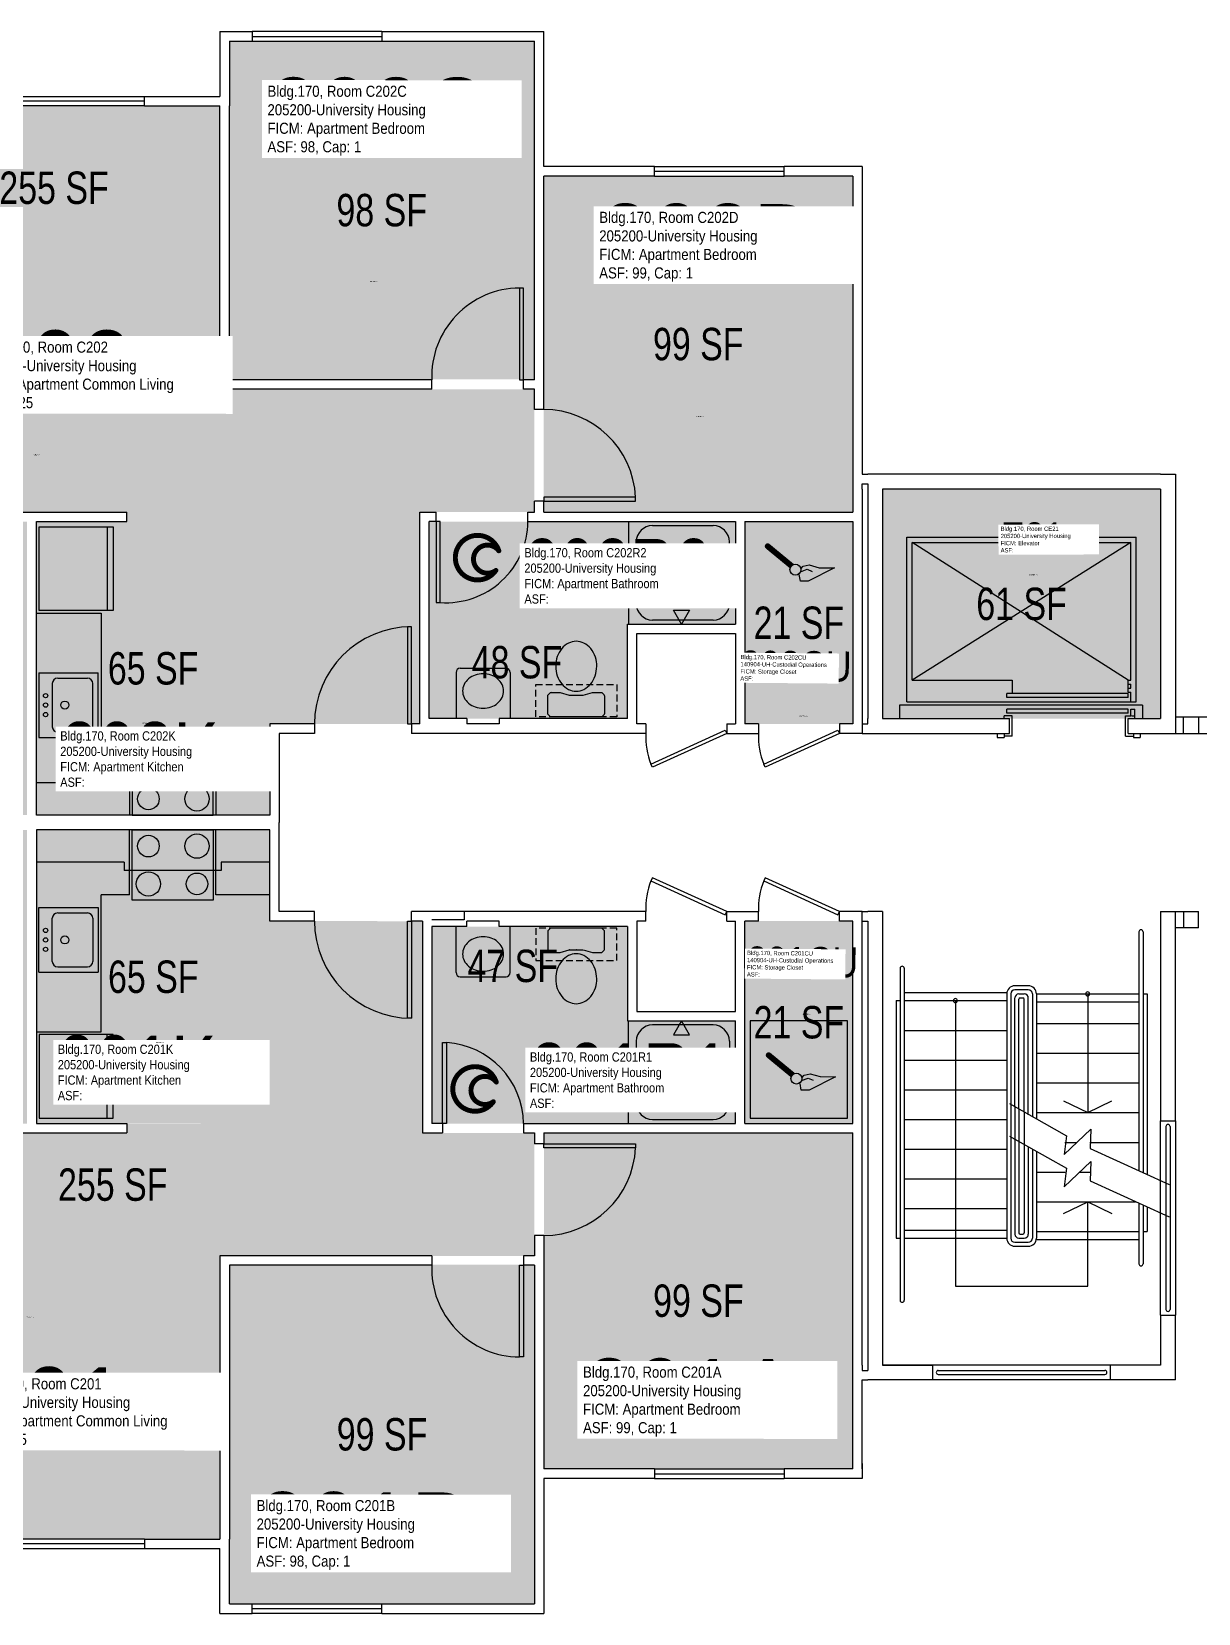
# Model space of a CAD drawing. Header units: inches. Extents: x -54 to 1704, y -58 to 644.
# Drawn here: x 178 to 610, y 0 to 586 of the extents above; entities that cross this region are included whole.
import ezdxf
from ezdxf.enums import TextEntityAlignment as Align

# ---------------------------------------------------------------- set-up
doc = ezdxf.new("R2010")
doc.units = ezdxf.units.IN
doc.header["$LTSCALE"] = 10
doc.header["$MEASUREMENT"] = 0
doc.linetypes.add('DASHED2', pattern=[0.375, 0.25, -0.125])
doc.layers.get('0').update_dxf_attribs({"linetype": 'CONTINUOUS'})
for name, color, linetype in [('A-DOOR', 2, 'CONTINUOUS'), ('A-FLOR', 3, 'CONTINUOUS'), ('A-GLAZ', 1, 'CONTINUOUS'), ('A-IDEN-ICON', 4, 'CONTINUOUS'), ('A-IDEN-RNUM', 7, 'CONTINUOUS'), ('A-IDEN-SNUM', 4, 'CONTINUOUS'), ('A-IDEN-VNUM', 4, 'CONTINUOUS'), ('A-WALL', 5, 'CONTINUOUS'), ('AREA-TEXT', 3, 'CONTINUOUS'), ('P-SANR-FIXT', 2, 'CONTINUOUS'), ('Rooms-Category-Color', 7, 'CONTINUOUS'), ('Rooms-College-Color', 7, 'CONTINUOUS'), ('Rooms-Department-Color', 7, 'CONTINUOUS'), ('Rooms-Division-Color', 7, 'CONTINUOUS'), ('Rooms-Information', 7, 'CONTINUOUS')]:
    doc.layers.add(name, color=color, linetype=linetype)
doc.styles.add('CP_AREA', font='arial.ttf', dxfattribs={"height": 15})
doc.styles.add('CP_ROOMSNUMBER', font='arial.ttf', dxfattribs={"height": 1})
doc.styles.add('CP_ROOMVNUMBER', font='arial.ttf', dxfattribs={"width": 0.85, "height": 0.075})

# ---------------------------------------------------------------- blocks, each defined once
blk = doc.blocks.new('CPCUST')
at = {"color": 0, "linetype": 'ByBlock'}
for p, q in [((0.0262, -0.0408), (0.0446, -0.0406)), ((0.0297, -0.0341), (0.0376, -0.0302)), ((0.0376, -0.0302), (0.0533, -0.0324)), ((0.0446, -0.0406), (0.0543, -0.0505)), ((0.0533, -0.0324), (0.0745, -0.0479)), ((0.0171, -0.0639), (0.02, -0.0466)), ((0.0358, -0.0705), (0.0171, -0.0639)), ((0.1117, -0.0625), (0.0358, -0.0705)), ((0.0745, -0.0479), (0.1117, -0.0625))]:
    blk.add_line(p, q, dxfattribs=at)
at = {"color": 0, "linetype": 'ByBlock', "const_width": 0.0075}
blk.add_lwpolyline([(-0.0332, 0.0481, 1), (-0.0268, 0.0519, 1)], format="xyb", close=True, dxfattribs=at)
at = {"color": 0, "linetype": 'ByBlock', "const_width": 0.015}
blk.add_lwpolyline([(-0.03, 0.05), (0.01, -0.0193)], dxfattribs=at)
at = {"color": 0, "linetype": 'ByBlock'}
blk.add_circle((0.0158, -0.0313), 0.0141, dxfattribs=at)
blk = doc.blocks.new('CPBATH')
at = {"color": 0, "linetype": 'ByBlock', "const_width": 0.0127}
for points in [[(0.0571, 0.0168, 0.861492), (-0.0551, 0, 1)], [(-0.0551, 0, 0.726902), (0.0487, -0.0337, 1)], [(0.0571, 0.0168, 0.729002), (-0.0084, -0.0042, 1)], [(-0.0084, -0.0042, 0.609468), (0.0487, -0.0337, 1)]]:
    blk.add_lwpolyline(points, format="xyb", dxfattribs=at)
at = {"color": 0, "linetype": 'ByBlock', "const_width": 0.00637}
for points in [[(0.0544, 0.0152, 1), (0.0599, 0.0184, 1)], [(0.0459, -0.0353, 1), (0.0515, -0.0321, 1)]]:
    blk.add_lwpolyline(points, format="xyb", close=True, dxfattribs=at)

msp = doc.modelspace()

# ---------------------------------------------------------------- hatches: boundary and pattern name
at = {"layer": 'Rooms-Category-Color', "true_color": 0x728ef3}
for points in [[(251.35, 582.63), (364.5, 582.5), (364.41, 457.18), (251.41, 457.13)], [(360.5, 408), (364.5, 408), (364.5, 412), (364.5, 453.5), (248, 453.5), (248, 558.5), (120, 558.5), (120, 453.5), (52, 453.5), (52, 408), (56, 408), (90, 408), (141.25, 408), (141.25, 404.5), (136, 404.5), (136, 295.75), (176.5, 295.75), (176.5, 404.5), (171.25, 404.5), (171.25, 408), (213.49, 408), (213.49, 404.5), (266.5, 404.5), (266.5, 329.55), (322, 329.5), (322, 408)], [(368, 532.5), (367.93, 408), (482.5, 408), (482.5, 532.5)], [(266.5, 404.5), (180, 404.5), (180, 295.75), (266.5, 295.75)], [(328.13, 404.5), (325.5, 404.5), (325.5, 331.5), (399, 331.5), (398.93, 366.72), (438.93, 366.72), (439, 404.5), (362.13, 404.5)], [(482.5, 329.5), (442.5, 329.5), (442.5, 404.5), (482.5, 404.5)], [(360.5, 178), (364.54, 177.93), (364.5, 174), (364.53, 132.43), (248, 132.5), (248, 27.46), (120, 27.5), (120.03, 132.5), (52.03, 132.52), (52.04, 178.02), (56, 178), (90, 178), (141.29, 177.99), (141.29, 181.49), (136.04, 181.5), (136.07, 290.25), (176.57, 290.23), (176.54, 181.48), (171.29, 181.49), (171.29, 177.99), (213.53, 177.97), (213.53, 181.47), (266.5, 181.5), (266.56, 256.46), (323.06, 256.44), (323.04, 177.94)], [(266.5, 181.5), (180.04, 181.48), (180.07, 290.23), (266.57, 290.23)], [(330.54, 181.44), (326.54, 181.44), (326.56, 254.44), (399.06, 254.42), (399, 219.5), (439.05, 219.41), (439.04, 181.41), (360.54, 181.43)], [(442.5, 181.5), (482.5, 181.5), (482.5, 256.5), (442.5, 256.5)], [(368.01, 178.18), (368, 53.5), (482.5, 53.5), (482.53, 178)], [(251.55, 129.13), (364.55, 129.18), (364.5, 3.5), (251.61, 3.63)]]:
    msp.add_hatch(color=171, dxfattribs=at).paths.add_polyline_path(points)
at = {"layer": 'Rooms-Category-Color', "true_color": 0xadadad}
msp.add_hatch(color=253, dxfattribs=at).paths.add_polyline_path([(596.5, 331.5), (493.5, 331.5), (493.5, 416.5), (596.5, 416.5)])
at = {"layer": 'Rooms-College-Color', "true_color": 0xadadad}
for points in [[(251.35, 582.63), (364.5, 582.5), (364.41, 457.18), (251.41, 457.13)], [(360.5, 408), (364.5, 408), (364.5, 412), (364.5, 453.5), (248, 453.5), (248, 558.5), (120, 558.5), (120, 453.5), (52, 453.5), (52, 408), (56, 408), (90, 408), (141.25, 408), (141.25, 404.5), (136, 404.5), (136, 295.75), (176.5, 295.75), (176.5, 404.5), (171.25, 404.5), (171.25, 408), (213.49, 408), (213.49, 404.5), (266.5, 404.5), (266.5, 329.55), (322, 329.5), (322, 408)], [(368, 532.5), (367.93, 408), (482.5, 408), (482.5, 532.5)], [(596.5, 331.5), (493.5, 331.5), (493.5, 416.5), (596.5, 416.5)], [(266.5, 404.5), (180, 404.5), (180, 295.75), (266.5, 295.75)], [(328.13, 404.5), (325.5, 404.5), (325.5, 331.5), (399, 331.5), (398.93, 366.72), (438.93, 366.72), (439, 404.5), (362.13, 404.5)], [(482.5, 329.5), (442.5, 329.5), (442.5, 404.5), (482.5, 404.5)], [(360.5, 178), (364.54, 177.93), (364.5, 174), (364.53, 132.43), (248, 132.5), (248, 27.46), (120, 27.5), (120.03, 132.5), (52.03, 132.52), (52.04, 178.02), (56, 178), (90, 178), (141.29, 177.99), (141.29, 181.49), (136.04, 181.5), (136.07, 290.25), (176.57, 290.23), (176.54, 181.48), (171.29, 181.49), (171.29, 177.99), (213.53, 177.97), (213.53, 181.47), (266.5, 181.5), (266.56, 256.46), (323.06, 256.44), (323.04, 177.94)], [(266.5, 181.5), (180.04, 181.48), (180.07, 290.23), (266.57, 290.23)], [(330.54, 181.44), (326.54, 181.44), (326.56, 254.44), (399.06, 254.42), (399, 219.5), (439.05, 219.41), (439.04, 181.41), (360.54, 181.43)], [(442.5, 181.5), (482.5, 181.5), (482.5, 256.5), (442.5, 256.5)], [(368.01, 178.18), (368, 53.5), (482.5, 53.5), (482.53, 178)], [(251.55, 129.13), (364.55, 129.18), (364.5, 3.5), (251.61, 3.63)]]:
    msp.add_hatch(color=253, dxfattribs=at).paths.add_polyline_path(points)
at = {"layer": 'Rooms-Department-Color', "true_color": 0x604aed}
for points in [[(251.35, 582.63), (364.5, 582.5), (364.41, 457.18), (251.41, 457.13)], [(360.5, 408), (364.5, 408), (364.5, 412), (364.5, 453.5), (248, 453.5), (248, 558.5), (120, 558.5), (120, 453.5), (52, 453.5), (52, 408), (56, 408), (90, 408), (141.25, 408), (141.25, 404.5), (136, 404.5), (136, 295.75), (176.5, 295.75), (176.5, 404.5), (171.25, 404.5), (171.25, 408), (213.49, 408), (213.49, 404.5), (266.5, 404.5), (266.5, 329.55), (322, 329.5), (322, 408)], [(368, 532.5), (367.93, 408), (482.5, 408), (482.5, 532.5)], [(266.5, 404.5), (180, 404.5), (180, 295.75), (266.5, 295.75)], [(328.13, 404.5), (325.5, 404.5), (325.5, 331.5), (399, 331.5), (398.93, 366.72), (438.93, 366.72), (439, 404.5), (362.13, 404.5)], [(482.5, 329.5), (442.5, 329.5), (442.5, 404.5), (482.5, 404.5)], [(360.5, 178), (364.54, 177.93), (364.5, 174), (364.53, 132.43), (248, 132.5), (248, 27.46), (120, 27.5), (120.03, 132.5), (52.03, 132.52), (52.04, 178.02), (56, 178), (90, 178), (141.29, 177.99), (141.29, 181.49), (136.04, 181.5), (136.07, 290.25), (176.57, 290.23), (176.54, 181.48), (171.29, 181.49), (171.29, 177.99), (213.53, 177.97), (213.53, 181.47), (266.5, 181.5), (266.56, 256.46), (323.06, 256.44), (323.04, 177.94)], [(266.5, 181.5), (180.04, 181.48), (180.07, 290.23), (266.57, 290.23)], [(330.54, 181.44), (326.54, 181.44), (326.56, 254.44), (399.06, 254.42), (399, 219.5), (439.05, 219.41), (439.04, 181.41), (360.54, 181.43)], [(442.5, 181.5), (482.5, 181.5), (482.5, 256.5), (442.5, 256.5)], [(368.01, 178.18), (368, 53.5), (482.5, 53.5), (482.53, 178)], [(251.55, 129.13), (364.55, 129.18), (364.5, 3.5), (251.61, 3.63)]]:
    msp.add_hatch(color=173, dxfattribs=at).paths.add_polyline_path(points)
at = {"layer": 'Rooms-Department-Color', "true_color": 0xacacac}
msp.add_hatch(color=253, dxfattribs=at).paths.add_polyline_path([(596.5, 331.5), (493.5, 331.5), (493.5, 416.5), (596.5, 416.5)])
at = {"layer": 'Rooms-Division-Color', "true_color": 0x604aed}
for points in [[(251.35, 582.63), (364.5, 582.5), (364.41, 457.18), (251.41, 457.13)], [(360.5, 408), (364.5, 408), (364.5, 412), (364.5, 453.5), (248, 453.5), (248, 558.5), (120, 558.5), (120, 453.5), (52, 453.5), (52, 408), (56, 408), (90, 408), (141.25, 408), (141.25, 404.5), (136, 404.5), (136, 295.75), (176.5, 295.75), (176.5, 404.5), (171.25, 404.5), (171.25, 408), (213.49, 408), (213.49, 404.5), (266.5, 404.5), (266.5, 329.55), (322, 329.5), (322, 408)], [(368, 532.5), (367.93, 408), (482.5, 408), (482.5, 532.5)], [(266.5, 404.5), (180, 404.5), (180, 295.75), (266.5, 295.75)], [(328.13, 404.5), (325.5, 404.5), (325.5, 331.5), (399, 331.5), (398.93, 366.72), (438.93, 366.72), (439, 404.5), (362.13, 404.5)], [(482.5, 329.5), (442.5, 329.5), (442.5, 404.5), (482.5, 404.5)], [(360.5, 178), (364.54, 177.93), (364.5, 174), (364.53, 132.43), (248, 132.5), (248, 27.46), (120, 27.5), (120.03, 132.5), (52.03, 132.52), (52.04, 178.02), (56, 178), (90, 178), (141.29, 177.99), (141.29, 181.49), (136.04, 181.5), (136.07, 290.25), (176.57, 290.23), (176.54, 181.48), (171.29, 181.49), (171.29, 177.99), (213.53, 177.97), (213.53, 181.47), (266.5, 181.5), (266.56, 256.46), (323.06, 256.44), (323.04, 177.94)], [(266.5, 181.5), (180.04, 181.48), (180.07, 290.23), (266.57, 290.23)], [(330.54, 181.44), (326.54, 181.44), (326.56, 254.44), (399.06, 254.42), (399, 219.5), (439.05, 219.41), (439.04, 181.41), (360.54, 181.43)], [(442.5, 181.5), (482.5, 181.5), (482.5, 256.5), (442.5, 256.5)], [(368.01, 178.18), (368, 53.5), (482.5, 53.5), (482.53, 178)], [(251.55, 129.13), (364.55, 129.18), (364.5, 3.5), (251.61, 3.63)]]:
    msp.add_hatch(color=173, dxfattribs=at).paths.add_polyline_path(points)
at = {"layer": 'Rooms-Division-Color', "true_color": 0xadadad}
msp.add_hatch(color=253, dxfattribs=at).paths.add_polyline_path([(596.5, 331.5), (493.5, 331.5), (493.5, 416.5), (596.5, 416.5)])

# ---------------------------------------------------------------- linework, layer by layer
at = {"layer": 'A-DOOR'}
for p, q in [((358.99, 491), (359, 457)), ((360.49, 491), (358.99, 491)), ((360.5, 457), (360.49, 491)), ((359, 457), (360.5, 457)), ((401.98, 413.5), (367.98, 413.5)), ((367.98, 413.5), (367.98, 412)), ((367.98, 412), (401.98, 412)), ((401.98, 412), (401.98, 413.5)), ((328.13, 404.5), (328.13, 374.5)), ((329.63, 404.5), (328.13, 404.5)), ((329.63, 374.5), (329.63, 404.5)), ((328.13, 374.5), (329.63, 374.5)), ((317.5, 365.5), (317.5, 329.5)), ((319, 365.5), (317.5, 365.5)), ((319, 329.5), (319, 365.5)), ((317.5, 329.5), (319, 329.5)), ((407.7, 314.62), (435.23, 327.15)), ((435.75, 326), (408.22, 313.47)), ((435.23, 327.15), (435.75, 326)), ((449.45, 314.62), (476.98, 327.15)), ((477.5, 326), (449.97, 313.47)), ((476.98, 327.15), (477.5, 326)), ((408.22, 313.47), (407.7, 314.62)), ((449.97, 313.47), (449.45, 314.62)), ((408.22, 272.53), (407.7, 271.38)), ((407.7, 271.38), (435.23, 258.85)), ((435.75, 260), (408.22, 272.53)), ((449.97, 272.53), (449.45, 271.38)), ((449.45, 271.38), (476.98, 258.85)), ((477.5, 260), (449.97, 272.53)), ((435.23, 258.85), (435.75, 260)), ((476.98, 258.85), (477.5, 260)), ((317.5, 220.5), (317.5, 256.5)), ((317.5, 256.5), (319, 256.5)), ((319, 256.5), (319, 220.5)), ((319, 220.5), (317.5, 220.5)), ((330.5, 211.5), (332, 211.5)), ((330.5, 181.5), (330.5, 211.5)), ((332, 211.5), (332, 181.5)), ((332, 181.5), (330.5, 181.5)), ((367.98, 174), (401.98, 174)), ((367.98, 172.5), (367.98, 174)), ((401.98, 172.5), (367.98, 172.5)), ((401.98, 174), (401.98, 172.5)), ((358.99, 95), (359, 129)), ((359, 129), (360.5, 129)), ((360.5, 129), (360.49, 95)), ((360.49, 95), (358.99, 95))]:
    msp.add_line(p, q, dxfattribs=at)
for centre, radius, start, end in [((359.2, 458.26), 32.74, 90.37417, 182.21016), ((367.96, 411.94), 34.06, 2.61809, 89.92489), ((331.76, 404.79), 30.37, 265.97009, 359.44869), ((319, 329.5), 36, 90, 180), ((434.83, 325.11), 29.09, 178.24789, 201.14924), ((476.58, 325.11), 29.09, 178.24789, 201.14924), ((434.83, 260.89), 29.09, 158.85076, 181.75211), ((476.58, 260.89), 29.09, 158.85076, 181.75211), ((319, 256.5), 36, 180, 270), ((329.91, 180.98), 30.6, 0.98161, 86.08079), ((367.96, 174.06), 34.06, 270.07511, 357.38191), ((359.2, 127.74), 32.74, 177.78984, 269.62583)]:
    msp.add_arc(centre, radius, start, end, dxfattribs=at)
at = {"layer": 'A-FLOR'}
for p, q in [((502.5, 398.75), (587.5, 398.75)), ((502.5, 337.75), (502.5, 398.75)), ((587.5, 337.75), (587.5, 398.75)), ((504.5, 396.75), (585.5, 396.75)), ((584.5, 345.75), (504.5, 396.75)), ((585.5, 396.75), (504.5, 345.75)), ((504.5, 345.75), (504.5, 396.75)), ((585.5, 345.75), (585.5, 396.75)), ((504.5, 345.75), (541.5, 345.75)), ((541.5, 345.75), (541.5, 340.75)), ((584.5, 345.75), (585.5, 345.75)), ((584.5, 341.25), (584.5, 345.75)), ((584.5, 340.75), (539.5, 340.75)), ((539.5, 339.25), (539.5, 340.75)), ((584.5, 344.25), (585.5, 344.25)), ((584.5, 342.75), (585.5, 342.75)), ((584.5, 341.25), (585.5, 341.25)), ((584.5, 339.25), (584.5, 340.75)), ((585.5, 342.75), (585.5, 344.25)), ((585.5, 337.75), (585.5, 341.25)), ((499.75, 336.5), (499.75, 331.5)), ((589.75, 336.5), (499.75, 336.5)), ((502.5, 337.75), (587.5, 337.75)), ((584.5, 339.25), (539.5, 339.25)), ((539.5, 333.5), (539.5, 335)), ((584.5, 335), (539.5, 335)), ((584.5, 333.5), (584.5, 335)), ((585.5, 332.5), (585.5, 335)), ((585.5, 335), (587, 335)), ((587, 331.5), (587, 335)), ((589.75, 336.5), (589.75, 331.5)), ((541.5, 332.5), (538.5, 332.5)), ((538.5, 331.5), (538.5, 332.5)), ((584.5, 333.5), (539.5, 333.5)), ((541.5, 325), (541.5, 332.5)), ((583.5, 325), (583.5, 332.5)), ((583.5, 332.5), (585.5, 332.5)), ((585.75, 332.5), (586.75, 332.5)), ((536.01, 326), (536.01, 324.5)), ((536.01, 324.5), (538.51, 324.5)), ((538.51, 326), (538.51, 324.5)), ((538.51, 326), (538.51, 325)), ((541.5, 325), (538.51, 325)), ((583.5, 325), (586.49, 325)), ((586.49, 326), (586.49, 324.5)), ((586.49, 324.5), (588.99, 324.5)), ((588.99, 326), (588.99, 324.5)), ((588.5, 252.5), (588.5, 163.89)), ((590, 252.5), (590, 163.21)), ((500, 239), (500, 116)), ((501.5, 239), (501.5, 116)), ((501.5, 230), (539.54, 230)), ((539.5, 229.5), (539.5, 139)), ((541, 229.5), (541, 139)), ((547.5, 232.5), (542.5, 232.5)), ((547.5, 231), (542.5, 231)), ((544, 229.5), (546, 229.5)), ((549, 229.5), (549, 183.89)), ((550.5, 229.5), (588.5, 229.5)), ((550.5, 229.5), (550.5, 183.03)), ((569.5, 229.5), (569.5, 185.5)), ((590, 229.5), (591.5, 229.5)), ((591.5, 229.5), (591.5, 162.53)), ((498.5, 227), (498.5, 139)), ((498.5, 227), (500, 227)), ((501.5, 227), (539.5, 227)), ((520.5, 227), (520.5, 121.21)), ((542.5, 187.71), (542.5, 228)), ((544, 186.86), (544, 227.5)), ((544.5, 228), (545.5, 228)), ((546, 185.73), (546, 227.5)), ((547.5, 184.88), (547.5, 228)), ((550.5, 226.5), (588.5, 226.5)), ((550.5, 218.5), (588.5, 218.5)), ((501.5, 216), (539.5, 216)), ((550.5, 207.5), (588.5, 207.5)), ((501.5, 205), (539.5, 205)), ((501.5, 194), (539.5, 194)), ((550.5, 196.5), (588.5, 196.5)), ((540.49, 188.85), (561.6, 176.89)), ((542.5, 187.71), (542.5, 140.5)), ((560.5, 189.89), (569.5, 185.5)), ((569.5, 185.5), (578.5, 189.89)), ((501.5, 183), (539.5, 183)), ((544, 186.86), (544, 141)), ((546, 185.73), (546, 141)), ((547.5, 184.88), (547.5, 184.74)), ((550.5, 185.5), (588.5, 185.5)), ((540.49, 176.85), (561.6, 164.89)), ((560.77, 170.03), (570.72, 179.42)), ((561.6, 176.89), (560.77, 170.03)), ((570.72, 179.42), (570.42, 172.19)), ((598.5, 180.39), (598.5, 112.61)), ((600, 180.39), (600, 112.61)), ((501.5, 172), (539.5, 172)), ((547.5, 172.74), (547.5, 140.5)), ((549, 171.89), (549, 139)), ((550.5, 171.03), (550.5, 139)), ((561.06, 174.5), (565.26, 174.5)), ((570.27, 174.5), (588.5, 174.5)), ((570.42, 172.19), (599.74, 158.91)), ((560.77, 158.03), (570.72, 167.42)), ((561.6, 164.89), (560.77, 158.03)), ((570.72, 167.42), (570.42, 160.19)), ((501.5, 161), (539.5, 161)), ((550.5, 163.5), (561.18, 163.5)), ((566.32, 163.5), (570.31, 163.5)), ((570.42, 160.19), (599.74, 146.91)), ((550.5, 152.5), (587.15, 152.5)), ((560.5, 148.11), (569.5, 152.5)), ((569.5, 152.5), (578.5, 148.11)), ((569.5, 121.21), (569.5, 152.5)), ((501.5, 150), (539.5, 150)), ((588.5, 151.89), (588.5, 129.5)), ((590, 151.21), (590, 129.5)), ((591.5, 150.53), (591.5, 141.5)), ((501.5, 142), (539.5, 142)), ((550.5, 141.5), (588.5, 141.5)), ((590, 141.5), (591.5, 141.5)), ((498.5, 139), (500, 139)), ((501.5, 139), (539.5, 139)), ((542.5, 137.5), (547.5, 137.5)), ((542.5, 136), (547.5, 136)), ((544, 139), (546, 139)), ((544.5, 140.5), (545.5, 140.5)), ((550.5, 138.5), (588.5, 138.5)), ((520.5, 121.21), (569.5, 121.21)), ((514.11, 90), (575.89, 90)), ((514.11, 88.5), (575.89, 88.5))]:
    msp.add_line(p, q, dxfattribs=at)
for centre, radius, start, end in [((589.25, 252.5), 0.75, 360, 180), ((500.75, 239), 0.75, 360, 180), ((542.5, 229.5), 3, 90, 180), ((542.5, 229.5), 1.5, 90, 180), ((544, 228), 1.5, 90, 180), ((546, 228), 1.5, 360, 90), ((547.5, 229.5), 3, 360, 90), ((547.5, 229.5), 1.5, 360, 90), ((569.5, 229.5), 0.75, 90, 270), ((569.5, 229.5), 0.75, 270, 90), ((520.5, 227), 0.75, 90, 270), ((520.5, 227), 0.75, 270, 90), ((544.5, 227.5), 0.5, 90, 180), ((545.5, 227.5), 0.5, 360, 90), ((599.25, 180.39), 0.75, 360, 180), ((544.5, 141), 0.5, 180, 270), ((545.5, 141), 0.5, 270, 360), ((542.5, 139), 3, 180, 270), ((542.5, 139), 1.5, 180, 270), ((544, 140.5), 1.5, 180, 270), ((546, 140.5), 1.5, 270, 360), ((547.5, 139), 1.5, 270, 360), ((547.5, 139), 3, 270, 360), ((589.25, 129.5), 0.75, 180, 360), ((500.75, 116), 0.75, 180, 360), ((599.25, 112.61), 0.75, 180, 360), ((514.11, 89.25), 0.75, 90, 270), ((575.89, 89.25), 0.75, 270, 90)]:
    msp.add_arc(centre, radius, start, end, dxfattribs=at)
at = {"layer": 'A-GLAZ'}
for p, q in [((308, 586), (260, 586)), ((260, 584.25), (308, 584.25)), ((260, 582.5), (308, 582.5)), ((148, 562), (220, 562)), ((220, 560.25), (148, 560.25)), ((220, 558.5), (148, 558.5)), ((409, 536), (457, 536)), ((409, 534.25), (457, 534.25)), ((409, 532.5), (457, 532.5)), ((409, 53.5), (457, 53.5)), ((409, 51.75), (457, 51.75)), ((409, 50), (457, 50)), ((220, 27.5), (148, 27.5)), ((220, 25.75), (148, 25.75)), ((148, 24), (220, 24)), ((260, 3.5), (308, 3.5)), ((260, 1.75), (308, 1.75)), ((308, 0), (260, 0))]:
    msp.add_line(p, q, dxfattribs=at)
at = {"layer": 'A-WALL'}
for p, q in [((248, 586), (248, 562)), ((248, 586), (260, 586)), ((251.5, 582.5), (251.5, 558.5)), ((251.5, 582.5), (260, 582.5)), ((260, 586), (260, 582.5)), ((308, 586), (308, 582.5)), ((308, 586), (368, 586)), ((308, 582.5), (364.5, 582.5)), ((364.5, 536), (364.5, 582.5)), ((368, 536), (368, 586)), ((220, 558.5), (220, 562)), ((220, 562), (248, 562)), ((220, 558.5), (248, 558.5)), ((248, 453.5), (248, 558.5)), ((251.5, 457), (251.5, 558.5)), ((364.5, 457), (364.5, 536)), ((409, 536), (368, 536)), ((409, 532.5), (409, 536)), ((457, 532.5), (457, 536)), ((486, 536), (457, 536)), ((486, 536), (486, 530.5)), ((368, 446), (368, 532.5)), ((409, 532.5), (368, 532.5)), ((482.5, 532.5), (457, 532.5)), ((482.5, 532.5), (482.5, 408)), ((486, 499.5), (486, 494)), ((326.5, 453.5), (248, 453.5)), ((326.5, 457), (251.5, 457)), ((326.5, 453.5), (326.5, 457)), ((360.5, 453.5), (360.5, 457)), ((364.5, 457), (360.5, 457)), ((364.5, 453.5), (360.5, 453.5)), ((364.5, 446), (364.5, 453.5)), ((368, 446), (364.5, 446)), ((486, 422), (488, 422)), ((596.5, 422), (488, 422)), ((596.5, 422), (602, 422)), ((602, 422), (602, 326)), ((486, 416.5), (486, 418.5)), ((486, 418.5), (488, 418.5)), ((488, 418.5), (488, 416.5)), ((488, 416.5), (488, 331.5)), ((493.5, 416.5), (493.5, 331.5)), ((596.5, 416.5), (493.5, 416.5)), ((596.5, 416.5), (596.5, 331.5)), ((367.98, 412), (364.5, 412)), ((364.5, 408), (364.5, 412)), ((367.98, 408), (367.98, 412)), ((171.25, 408), (213.49, 408)), ((180, 404.5), (213.49, 404.5)), ((180, 295.75), (180, 404.5)), ((213.49, 404.5), (213.49, 408)), ((322, 408), (328.13, 408)), ((322, 329.5), (322, 408)), ((328.13, 404.5), (325.5, 404.5)), ((325.5, 331.5), (325.5, 404.5)), ((328.13, 404.5), (328.13, 408)), ((362.13, 404.5), (362.13, 408)), ((362.13, 408), (364.5, 408)), ((362.13, 404.5), (439, 404.5)), ((367.98, 408), (482.5, 408)), ((439, 404.5), (439, 366.5)), ((442.5, 404.5), (442.5, 329.5)), ((442.5, 404.5), (482.5, 404.5)), ((482.5, 404.5), (482.5, 329.5)), ((399, 366.5), (439, 366.5)), ((399, 331.5), (399, 366.5)), ((402.5, 363), (439, 363)), ((402.5, 329.5), (402.5, 363)), ((439, 363), (439, 329.5)), ((283, 329.5), (266.5, 329.5)), ((266.5, 329.5), (266.5, 295.75)), ((322, 329.5), (319, 329.5)), ((339.5, 331.5), (325.5, 331.5)), ((339.5, 331.5), (339.5, 329.5)), ((351.5, 329.5), (339.5, 329.5)), ((351.5, 331.5), (351.5, 329.5)), ((399, 331.5), (351.5, 331.5)), ((405.75, 329.5), (402.5, 329.5)), ((405.75, 329.5), (405.75, 326)), ((435.75, 329.5), (435.75, 326)), ((435.75, 329.5), (439, 329.5)), ((477.5, 329.5), (477.5, 326)), ((482.5, 329.5), (477.5, 329.5)), ((486, 331.5), (486, 329.5)), ((486, 329.5), (488, 329.5)), ((486, 329.5), (488, 329.5)), ((488, 329.5), (488, 331.5)), ((493.5, 331.5), (540.5, 331.5)), ((540.5, 326), (540.5, 331.5)), ((584.5, 326), (584.5, 331.5)), ((584.5, 331.5), (596.5, 331.5)), ((605, 332), (602, 332)), ((610.5, 332), (605, 332)), ((605, 326), (605, 332)), ((610.5, 332), (610.5, 326)), ((705.75, 332), (610.5, 332)), ((283, 326), (270, 326)), ((270, 326), (270, 293)), ((405.75, 326), (319, 326)), ((435.75, 326), (447.5, 326)), ((486, 326), (477.5, 326)), ((486, 326), (488, 326)), ((488, 326), (540.5, 326)), ((584.5, 326), (602, 326)), ((602, 326), (605, 326)), ((605, 326), (610.5, 326)), ((610.5, 326), (705.75, 326)), ((266.5, 295.75), (180, 295.75)), ((266.5, 290.25), (180, 290.25)), ((180, 290.25), (180, 181.5)), ((266.5, 256.5), (266.5, 290.25)), ((270, 260), (270, 293)), ((283, 260), (270, 260)), ((326.5, 260), (319, 260)), ((338.5, 260), (326.5, 260)), ((338.5, 260), (338.5, 257)), ((405.75, 260), (338.5, 260)), ((405.75, 256.5), (405.75, 260)), ((435.75, 256.5), (435.75, 260)), ((435.75, 260), (447.5, 260)), ((477.5, 256.5), (477.5, 260)), ((486, 260), (477.5, 260)), ((486, 260), (488, 260)), ((493.5, 260), (488, 260)), ((493.5, 260), (493.5, 92)), ((596.5, 260), (602, 260)), ((596.5, 260), (596.5, 182.5)), ((602, 260), (605, 260)), ((602, 182.5), (602, 260)), ((605, 260), (610.5, 260)), ((605, 260), (605, 254)), ((610.5, 254), (610.5, 260)), ((283, 256.5), (266.5, 256.5)), ((323, 256.5), (319, 256.5)), ((323, 256.5), (323, 178)), ((338.5, 257), (326.5, 257)), ((339.5, 254.5), (326.5, 254.5)), ((326.5, 254.5), (326.5, 181.5)), ((339.5, 254.5), (339.5, 256.5)), ((351.5, 256.5), (339.5, 256.5)), ((351.5, 254.5), (351.5, 256.5)), ((399, 254.5), (351.5, 254.5)), ((399, 254.5), (399, 219.5)), ((405.75, 256.5), (402.5, 256.5)), ((402.5, 256.5), (402.5, 223)), ((435.75, 256.5), (439, 256.5)), ((439, 223), (439, 256.5)), ((442.5, 181.5), (442.5, 256.5)), ((482.5, 256.5), (477.5, 256.5)), ((482.5, 181.5), (482.5, 256.5)), ((486, 256.5), (488, 256.5)), ((486, 254.5), (486, 256.5)), ((486, 256.5), (488, 256.5)), ((488, 256.5), (488, 107.5)), ((605, 254), (602, 254)), ((610.5, 254), (605, 254)), ((402.5, 223), (439, 223)), ((399, 219.5), (439, 219.5)), ((439, 181.5), (439, 219.5)), ((596.5, 110.5), (596.5, 182.5)), ((596.5, 182.5), (602, 182.5)), ((602, 182.5), (602, 110.5)), ((171.25, 178), (213.49, 178)), ((180, 181.5), (213.49, 181.5)), ((213.49, 181.5), (213.49, 178)), ((323, 178), (330.5, 178)), ((330.5, 181.5), (326.5, 181.5)), ((330.5, 181.5), (330.5, 178)), ((360.5, 181.5), (360.5, 178)), ((360.5, 181.5), (439, 181.5)), ((360.5, 178), (364.5, 178)), ((364.5, 178), (364.5, 174)), ((367.98, 178), (367.98, 174)), ((367.98, 178), (482.5, 178)), ((442.5, 181.5), (482.5, 181.5)), ((482.5, 53.5), (482.5, 178)), ((367.98, 174), (364.5, 174)), ((486, 164), (486, 169.5)), ((368, 140), (364.5, 140)), ((364.5, 140), (364.5, 132.5)), ((368, 140), (368, 53.5)), ((326.5, 132.5), (248, 132.5)), ((248, 132.5), (248, 27.5)), ((326.5, 129), (251.5, 129)), ((251.5, 129), (251.5, 27.5)), ((326.5, 132.5), (326.5, 129)), ((360.5, 132.5), (360.5, 129)), ((364.5, 132.5), (360.5, 132.5)), ((364.5, 129), (360.5, 129)), ((364.5, 129), (364.5, 50)), ((488, 107.5), (488, 104)), ((596.5, 110.5), (596.5, 92)), ((596.5, 110.5), (602, 110.5)), ((602, 86.5), (602, 110.5)), ((488, 104), (488, 90)), ((486, 92), (486, 90)), ((486, 90), (488, 90)), ((493.5, 92), (512, 92)), ((512, 92), (493.5, 92)), ((512, 92), (512, 86.5)), ((578, 92), (512, 92)), ((578, 86.5), (578, 92)), ((596.5, 92), (578, 92)), ((486, 86.5), (488, 86.5)), ((512, 86.5), (488, 86.5)), ((578, 86.5), (512, 86.5)), ((602, 86.5), (578, 86.5)), ((409, 53.5), (368, 53.5)), ((409, 53.5), (409, 50)), ((482.5, 53.5), (457, 53.5)), ((457, 53.5), (457, 50)), ((486, 55.5), (486, 50)), ((364.5, 50), (364.5, 3.5)), ((409, 50), (368, 50)), ((368, 50), (368, 0)), ((486, 50), (457, 50)), ((220, 27.5), (248, 27.5)), ((220, 27.5), (220, 24)), ((220, 24), (248, 24)), ((248, 0), (248, 24)), ((251.5, 3.5), (251.5, 27.5)), ((251.5, 3.5), (260, 3.5)), ((260, 0), (260, 3.5)), ((308, 3.5), (364.5, 3.5)), ((308, 0), (308, 3.5)), ((248, 0), (260, 0)), ((308, 0), (368, 0))]:
    msp.add_line(p, q, dxfattribs=at)
at = {"layer": 'A-WALL', "linetype": 'Continuous'}
for p, q in [((486, 532.5), (486, 499.5)), ((486, 494), (486, 422)), ((486, 416.5), (486, 331.5)), ((283, 329.5), (283, 326)), ((319, 329.5), (319, 326)), ((447.5, 329.5), (442.5, 329.5)), ((447.5, 329.5), (447.5, 326)), ((486, 331.5), (486, 326)), ((283, 256.5), (283, 260)), ((319, 256.5), (319, 260)), ((447.5, 256.5), (447.5, 260)), ((486, 254.5), (486, 260)), ((447.5, 256.5), (442.5, 256.5)), ((486, 169.5), (486, 254.5)), ((486, 92), (486, 164)), ((486, 53.5), (486, 86.5))]:
    msp.add_line(p, q, dxfattribs=at)
at = {"layer": 'P-SANR-FIXT'}
for p, q in [((399.38, 404.5), (399.38, 366.5)), ((180.99, 371.5), (180.99, 402.5)), ((180.99, 402.5), (208.49, 402.5)), ((206.24, 402.5), (206.24, 371.5)), ((208.49, 402.5), (208.49, 371.5)), ((408.25, 403), (430.75, 403)), ((402.25, 374), (402.25, 397)), ((436.75, 374), (436.75, 397)), ((180, 370.5), (204, 370.5)), ((208.49, 371.5), (180.99, 371.5)), ((204, 370.5), (204, 319.75)), ((419, 366.5), (416, 371.7)), ((416, 371.7), (422, 371.7)), ((422, 371.7), (419, 366.5)), ((430.75, 368), (408.25, 368)), ((180.9, 348.5), (202.9, 348.5)), ((180.9, 348.5), (180.9, 324.5)), ((187.9, 346.5), (198.9, 346.5)), ((202.9, 324.5), (202.9, 348.5)), ((335.5, 348.62), (335.5, 331.5)), ((337, 350.12), (354, 350.12)), ((355.5, 348.62), (355.5, 331.5)), ((185.9, 344.5), (185.9, 328.5)), ((200.9, 328.5), (200.9, 344.5)), ((369.5, 340.12), (370.38, 341)), ((369.5, 333.12), (369.5, 340.12)), ((370.67, 341.12), (374, 341.12)), ((374, 341.12), (377.44, 340.14)), ((377.56, 340.12), (382.44, 340.12)), ((382.56, 340.14), (386, 341.12)), ((386, 341.12), (389.5, 341.12)), ((389.5, 341.12), (390.38, 340.25)), ((390.5, 339.95), (390.5, 333.3)), ((370.5, 332.12), (369.5, 333.12)), ((389.5, 332.12), (370.5, 332.12)), ((390.38, 333), (389.5, 332.12)), ((180.9, 324.5), (202.9, 324.5)), ((187.9, 326.5), (198.9, 326.5)), ((214.5, 319.75), (204, 319.75)), ((214.5, 319.75), (214.5, 295.75)), ((245.5, 321.75), (215.5, 321.75)), ((215.5, 321.75), (215.5, 295.75)), ((245.5, 295.75), (245.5, 321.75)), ((246.5, 319.75), (246.5, 295.75)), ((266.5, 319.75), (246.5, 319.75)), ((212.5, 307.75), (212.5, 310.75)), ((248.5, 310.75), (212.5, 310.75)), ((248.5, 307.75), (248.5, 310.75)), ((212.5, 307.75), (180, 307.75)), ((266.5, 307.75), (248.5, 307.75)), ((215.5, 295.75), (245.5, 295.75)), ((214.5, 266.25), (214.5, 290.25)), ((215.5, 264.25), (215.5, 290.25)), ((215.5, 290.25), (245.5, 290.25)), ((245.5, 290.25), (245.5, 264.25)), ((246.5, 266.25), (246.5, 290.25)), ((212.5, 278.25), (180, 278.25)), ((212.5, 278.25), (212.5, 275.25)), ((248.5, 278.25), (248.5, 275.25)), ((266.5, 278.25), (248.5, 278.25)), ((248.5, 275.25), (212.5, 275.25)), ((214.5, 266.25), (204, 266.25)), ((204, 215.5), (204, 266.25)), ((245.5, 264.25), (215.5, 264.25)), ((266.5, 266.25), (246.5, 266.25)), ((180.9, 261.5), (202.9, 261.5)), ((180.9, 237.5), (180.9, 261.5)), ((187.9, 259.5), (198.9, 259.5)), ((202.9, 261.5), (202.9, 237.5)), ((185.9, 241.5), (185.9, 257.5)), ((200.9, 257.5), (200.9, 241.5)), ((335.5, 237.37), (335.5, 254.5)), ((355.5, 237.37), (355.5, 254.5)), ((370.5, 253.87), (369.5, 252.87)), ((369.5, 252.87), (369.5, 245.87)), ((389.5, 253.87), (370.5, 253.87)), ((390.38, 253), (389.5, 253.87)), ((390.5, 246.05), (390.5, 252.7)), ((369.5, 245.87), (370.38, 245)), ((370.67, 244.87), (374, 244.87)), ((374, 244.87), (377.44, 245.86)), ((377.56, 245.87), (382.44, 245.87)), ((382.56, 245.86), (386, 244.87)), ((386, 244.87), (389.5, 244.87)), ((389.5, 244.87), (390.38, 245.75)), ((180.9, 237.5), (202.9, 237.5)), ((187.9, 239.5), (198.9, 239.5)), ((337, 235.87), (354, 235.87)), ((399.38, 181.5), (399.38, 219.5)), ((430.75, 218), (408.25, 218)), ((419, 219.5), (416, 214.3)), ((422, 214.3), (419, 219.5)), ((444.5, 219.5), (444.5, 183.5)), ((480.5, 219.5), (444.5, 219.5)), ((480.5, 183.5), (480.5, 219.5)), ((180, 215.5), (204, 215.5)), ((208.49, 214.5), (180.99, 214.5)), ((180.99, 214.5), (180.99, 183.5)), ((206.24, 183.5), (206.24, 214.5)), ((208.49, 183.5), (208.49, 214.5)), ((402.25, 212), (402.25, 189)), ((416, 214.3), (422, 214.3)), ((436.75, 212), (436.75, 189)), ((180.99, 183.5), (208.49, 183.5)), ((408.25, 183), (430.75, 183)), ((444.5, 183.5), (480.5, 183.5))]:
    msp.add_line(p, q, dxfattribs=at)
at = {"layer": 'P-SANR-FIXT', "linetype": 'DASHED2'}
for p, q in [((365, 344.12), (395, 344.12)), ((365, 332.12), (365, 344.12)), ((395, 344.12), (395, 332.12)), ((395, 332.12), (365, 332.12)), ((365, 253.87), (365, 241.87)), ((395, 253.87), (365, 253.87)), ((395, 241.87), (395, 253.87)), ((365, 241.87), (395, 241.87))]:
    msp.add_line(p, q, dxfattribs=at)
at = {"layer": 'P-SANR-FIXT'}
for centre, radius in [((183.4, 340), 0.791), ((183.4, 336.5), 0.791), ((190.53, 336.5), 1.5), ((183.4, 333), 0.791), ((221.5, 315.75), 4.5), ((239.5, 315.75), 4), ((221.5, 301.75), 4), ((239.5, 301.75), 4.5), ((221.5, 284.25), 4), ((239.5, 284.25), 4.5), ((221.5, 270.25), 4.5), ((239.5, 270.25), 4), ((183.4, 253), 0.791), ((183.4, 249.5), 0.791), ((183.4, 246), 0.791), ((190.53, 249.5), 1.5)]:
    msp.add_circle(centre, radius, dxfattribs=at)
for centre, radius, start, end in [((408.25, 397), 6, 90, 180), ((430.75, 397), 6, 360, 90), ((408.25, 374), 6, 180, 270), ((430.75, 374), 6, 270, 360), ((380.71, 352.41), 7.89, 116.70119, 140.52754), ((380, 353.82), 6.3, 90, 116.70119), ((380, 353.82), 6.3, 63.29881, 90), ((379.29, 352.41), 7.89, 39.47246, 63.29881), ((383.58, 350.89), 11.18, 161.16462, 180), ((381.83, 351.49), 9.33, 140.52754, 161.16462), ((377.47, 350.91), 10.24, 18.83538, 39.47246), ((379.07, 351.45), 8.55, 356.22456, 18.83538), ((187.9, 344.5), 2, 90, 180), ((198.9, 344.5), 2, 360, 90), ((337, 348.62), 1.5, 90, 180), ((344.37, 341.21), 6.59, 130.10091, 153.80841), ((345.06, 340.4), 7.65, 109.22936, 130.10091), ((345.5, 339.12), 9, 90, 109.22936), ((345.5, 339.12), 9, 70.77064, 90), ((345.94, 340.4), 7.65, 49.89909, 70.77064), ((346.63, 341.21), 6.59, 26.19159, 49.89909), ((354, 348.62), 1.5, 360, 90), ((383.58, 350.89), 11.18, 180, 198.83538), ((381.83, 350.29), 9.33, 198.83538, 219.47246), ((378.17, 350.29), 9.33, 320.52754, 341.16462), ((376.42, 350.89), 11.18, 341.16462, 360), ((343.32, 341.72), 5.42, 153.80841, 180), ((343.32, 341.72), 5.42, 180, 206.19159), ((347.68, 341.72), 5.42, 360, 26.19159), ((347.68, 341.72), 5.42, 333.80841, 360), ((370.67, 340.71), 0.418, 90, 135), ((380.71, 349.38), 7.89, 219.47246, 243.29881), ((380, 347.96), 6.3, 243.29881, 270), ((377.56, 340.54), 0.418, 254.0546, 270), ((379.94, 340.54), 0.418, 270, 285.9454), ((380, 347.96), 6.3, 270, 296.70119), ((379.29, 349.38), 7.89, 296.70119, 320.52754), ((390.08, 339.95), 0.418, 360, 45), ((344.37, 342.24), 6.59, 206.19159, 229.89909), ((345.06, 343.05), 7.65, 229.89909, 250.77064), ((345.5, 344.33), 9, 250.77064, 270), ((345.5, 344.33), 9, 270, 289.22936), ((345.94, 343.05), 7.65, 289.22936, 310.10091), ((346.63, 342.24), 6.59, 310.10091, 333.80841), ((187.9, 328.5), 2, 180, 270), ((198.9, 328.5), 2, 270, 360), ((390.08, 333.3), 0.418, 315, 360), ((187.9, 257.5), 2, 90, 180), ((198.9, 257.5), 2, 360, 90), ((390.08, 252.7), 0.418, 360, 45), ((343.32, 244.27), 5.42, 153.80841, 180), ((344.37, 243.76), 6.59, 130.10091, 153.80841), ((345.06, 242.95), 7.65, 109.22936, 130.10091), ((345.5, 241.67), 9, 90, 109.22936), ((345.5, 241.67), 9, 70.77064, 90), ((345.94, 242.95), 7.65, 49.89909, 70.77064), ((346.63, 243.76), 6.59, 26.19159, 49.89909), ((347.68, 244.27), 5.42, 360, 26.19159), ((187.9, 241.5), 2, 180, 270), ((198.9, 241.5), 2, 270, 360), ((343.32, 244.27), 5.42, 180, 206.19159), ((344.37, 244.79), 6.59, 206.19159, 229.89909), ((346.63, 244.79), 6.59, 310.10091, 333.80841), ((347.68, 244.27), 5.42, 333.80841, 360), ((370.67, 245.29), 0.418, 225, 270), ((381.83, 235.71), 9.33, 140.52754, 161.16462), ((380.71, 236.62), 7.89, 116.70119, 140.52754), ((380, 238.04), 6.3, 90, 116.70119), ((377.56, 245.46), 0.418, 90, 105.9454), ((379.94, 245.46), 0.418, 74.0546, 90), ((380, 238.04), 6.3, 63.29881, 90), ((379.29, 236.62), 7.89, 39.47246, 63.29881), ((378.17, 235.71), 9.33, 18.83538, 39.47246), ((390.08, 246.05), 0.418, 315, 360), ((337, 237.37), 1.5, 180, 270), ((345.06, 245.6), 7.65, 229.89909, 250.77064), ((345.5, 246.88), 9, 250.77064, 270), ((345.5, 246.88), 9, 270, 289.22936), ((345.94, 245.6), 7.65, 289.22936, 310.10091), ((354, 237.37), 1.5, 270, 360), ((383.58, 235.11), 11.18, 161.16462, 180), ((383.58, 235.11), 11.18, 180, 198.83538), ((376.42, 235.11), 11.18, 360, 18.83538), ((379.07, 234.55), 8.55, 341.16462, 3.77544), ((381.83, 234.51), 9.33, 198.83538, 219.47246), ((380.71, 233.59), 7.89, 219.47246, 243.29881), ((379.29, 233.59), 7.89, 296.70119, 320.52754), ((377.47, 235.09), 10.24, 320.52754, 341.16462), ((380, 232.18), 6.3, 243.29881, 270), ((380, 232.18), 6.3, 270, 296.70119), ((408.25, 212), 6, 90, 180), ((430.75, 212), 6, 360, 90), ((408.25, 189), 6, 180, 270), ((430.75, 189), 6, 270, 360)]:
    msp.add_arc(centre, radius, start, end, dxfattribs=at)

# ---------------------------------------------------------------- block references
at = {"layer": 'A-IDEN-ICON'}
for name, p, xscale, yscale, zscale, rotation in [('CPBATH', (343.14, 391.11), 144.0000000054812, 144.0000000054812, 144.0000000054812, 0.9568004009583855), ('CPCUST', (457.51, 390.11), 143.9999999976337, 143.9999999976337, 143.9999999976337, 20.49999999346644), ('CPCUST', (457.87, 201.56), 143.9999999976337, 143.9999999976337, 143.9999999976337, 20.49999999346644), ('CPBATH', (342.2, 194.28), 144.0000000054812, 144.0000000054812, 144.0000000054812, 0.9568004009583855)]:
    msp.add_blockref(name, p, dxfattribs=dict(at, xscale=xscale, yscale=yscale, zscale=zscale, rotation=rotation))

# ---------------------------------------------------------------- texts
at = {"layer": 'A-IDEN-RNUM', "style": 'CP_ROOMSNUMBER'}
for s, rotation, p in [('0202-C0', 359.97609, (303.55, 493.21)), ('0202-D0', 359.98, (424.24, 443.18)), ('0202-00', 359.98, (178.47, 429.09)), ('0E21-00', 0.09, (547.89, 384.53)), ('0202-CU', 359.52029, (462.71, 332.18)), ('0201-CU', 359.52029, (463.84, 221.85)), ('0201-A0', 359.97609, (427.9, 84.13)), ('0201-B0', 359.98, (308.68, 32.63))]:
    msp.add_text(s, height=0.36, rotation=rotation, dxfattribs=at).set_placement(p)
for s, p in [('0202-R2', (366.32, 379.66)), ('0202-K0', (219.21, 329.57)), ('0201-K0', (224.26, 211.28)), ('0201-R1', (361.23, 199.99))]:
    msp.add_text(s, height=0.36, dxfattribs=at).set_placement(p)
at = {"layer": 'A-IDEN-SNUM', "style": 'CP_ROOMSNUMBER'}
for s, rotation, p in [('1700C202C0', 359.97609, (303.55, 493.21)), ('1700C202D0', 359.98, (424.24, 443.18)), ('1700C20200', 359.98, (178.47, 429.09)), ('1700CE2100', 0.09, (547.89, 384.53)), ('1700C202CU', 359.52029, (462.71, 332.18)), ('1700C201CU', 359.52029, (463.84, 221.85)), ('1700C20100', 359.98, (176.15, 109.5)), ('1700C201A0', 359.97609, (427.9, 84.13)), ('1700C201B0', 359.98, (308.68, 32.63))]:
    msp.add_text(s, height=0.36, rotation=rotation, dxfattribs=at).set_placement(p)
for s, p in [('1700C202R2', (366.32, 379.66)), ('1700C202K0', (219.21, 329.57)), ('1700C201K0', (224.26, 211.28)), ('1700C201R1', (361.23, 199.99))]:
    msp.add_text(s, height=0.36, dxfattribs=at).set_placement(p)
at = {"layer": 'A-IDEN-VNUM', "style": 'CP_ROOMVNUMBER', "width": 0.85}
for s, height, rotation, p in [('202C', 28.8, 359.97609, (265.61, 540.05)), ('202D', 28.8, 359.97609, (388.52, 493.32)), ('202', 28.8, 359.97609, (158.44, 446.44)), ('E21', 11.143, 0.07824, (537.25, 393.02)), ('202CU', 11.143, 359.52029, (440.8, 345.54)), ('201CU', 11.143, 359.52029, (443.24, 235.93)), ('201A', 28.8, 359.98014, (382.52, 65.5)), ('201', 28.8, 359.97609, (156.11, 62.37)), ('201B', 28.8, 359.97609, (261.58, 16.07))]:
    msp.add_text(s, height=height, rotation=rotation, dxfattribs=at).set_placement(p)
at = {"layer": 'A-IDEN-VNUM', "style": 'CP_ROOMVNUMBER'}
for s, width, p in [('202R2', 0.7, (360.79, 374.04)), ('202K', 0.75, (188.84, 306.17)), ('201K', 0.75, (187.93, 190.08)), ('201R1', 0.75, (362.85, 187.23))]:
    msp.add_text(s, height=24, dxfattribs=dict(at, width=width)).set_placement(p)
at = {"layer": 'AREA-TEXT', "style": 'CP_AREA', "width": 0.75}
for s, p in [('255 SF', (186.53, 528.17)), ('98 SF', (307.93, 519.88)), ('99 SF', (425.21, 470.25)), ('61 SF', (545, 374)), ('21 SF', (462.5, 367)), ('48 SF', (358.04, 352.39)), ('65 SF', (223.25, 350.12)), ('65 SF', (223.31, 235.86)), ('47 SF', (356.48, 239.88)), ('21 SF', (462.5, 219)), ('255 SF', (208.29, 158.85)), ('99 SF', (425.26, 115.84)), ('99 SF', (308.05, 66.34))]:
    msp.add_text(s, height=12, dxfattribs=at).set_placement(p, align=Align.MIDDLE_CENTER)

# ---------------------------------------------------------------- next in the draw order: texts
at = {"layer": 'Rooms-Information', "attachment_point": 7, "style": 'CP_ROOMVNUMBER', "bg_fill": 3, "box_fill_scale": 1.5, "bg_fill_color": 256, "bg_fill_true_color": 13158600, "bg_fill_transparency": 0}
for s, insert, char_height, width, rotation in [('Bldg.170, Room C202C^M^J205200-University Housing^M^JFICM: Apartment Bedroom^M^JASF: 98, Cap: 1', (265.61, 540.05), 4.1143, 92.16, 359.97609), ('Bldg.170, Room C202D^M^J205200-University Housing^M^JFICM: Apartment Bedroom^M^JASF: 99, Cap: 1', (388.52, 493.32), 4.1143, 92.16, 359.97609), ('Bldg.170, Room C202^M^J205200-University Housing^M^JFICM: Apartment Common Living^M^JASF: 425', (158.44, 446.44), 4.1143, 92.16, 359.97609), ('Bldg.170, Room CE21^M^J205200-University Housing^M^JFICM: Elevator^M^JASF: ', (537.25, 393.02), 1.5919, 35.6584, 0.07824), ('Bldg.170, Room C202CU^M^J140904-UH-Custodial Operations^M^JFICM: Storage Closet^M^JASF: ', (440.8, 345.54), 1.5919, 35.6584, 359.52029), ('Bldg.170, Room C201CU^M^J140904-UH-Custodial Operations^M^JFICM: Storage Closet^M^JASF: ', (443.24, 235.93), 1.5919, 35.6584, 359.52029), ('Bldg.170, Room C201^M^J205200-University Housing^M^JFICM: Apartment Common Living^M^JASF: 425', (156.11, 62.37), 4.1143, 92.16, 359.97609), ('Bldg.170, Room C201A^M^J205200-University Housing^M^JFICM: Apartment Bedroom^M^JASF: 99, Cap: 1', (382.52, 65.5), 4.1143, 92.16, 359.98014), ('Bldg.170, Room C201B^M^J205200-University Housing^M^JFICM: Apartment Bedroom^M^JASF: 98, Cap: 1', (261.58, 16.07), 4.1143, 92.16, 359.97609)]:
    msp.add_mtext(s, dxfattribs=dict(at, insert=insert, char_height=char_height, width=width, rotation=rotation))
at = {"layer": 'Rooms-Information', "char_height": 3.4286, "width": 76.8, "attachment_point": 7, "style": 'CP_ROOMVNUMBER', "bg_fill": 3, "box_fill_scale": 1.5, "bg_fill_color": 256, "bg_fill_true_color": 13158600, "bg_fill_transparency": 0}
for s, insert in [('Bldg.170, Room C202R2^M^J205200-University Housing^M^JFICM: Apartment Bathroom^M^JASF: ', (360.79, 374.04)), ('Bldg.170, Room C202K^M^J205200-University Housing^M^JFICM: Apartment Kitchen^M^JASF: ', (188.84, 306.17)), ('Bldg.170, Room C201K^M^J205200-University Housing^M^JFICM: Apartment Kitchen^M^JASF: ', (187.93, 190.08)), ('Bldg.170, Room C201R1^M^J205200-University Housing^M^JFICM: Apartment Bathroom^M^JASF: ', (362.85, 187.23))]:
    msp.add_mtext(s, dxfattribs=dict(at, insert=insert))

doc.saveas('drawing.dxf')
